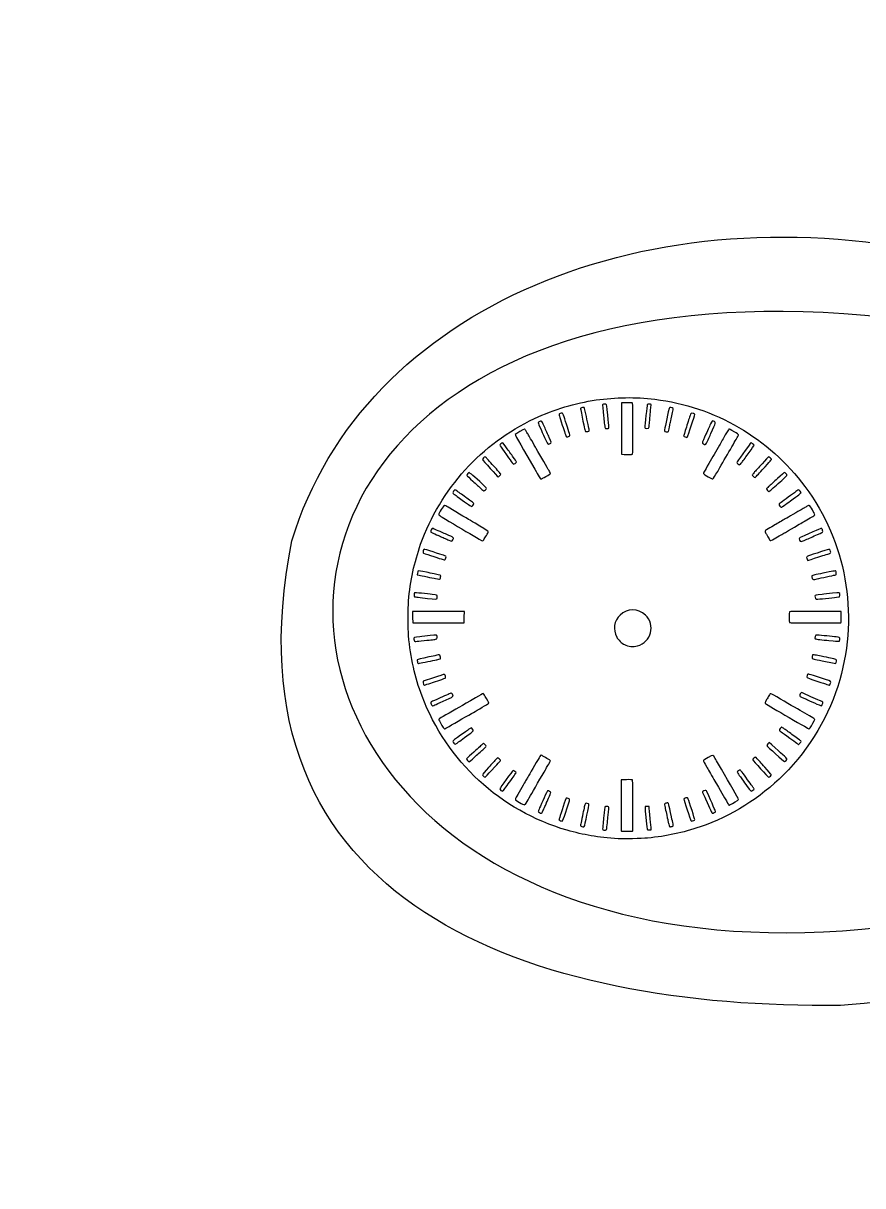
# Model space of a CAD drawing. Extents: x -175 to 2226, y -55 to 1619.
# Drawn here: x -175 to 795, y 275 to 1619 of the extents above; entities that cross this region are included whole.
import ezdxf

# ---------------------------------------------------------------- set-up
doc = ezdxf.new("R2010")
doc.units = 0
doc.layers.get('0').update_dxf_attribs({"linetype": 'CONTINUOUS'})

msp = doc.modelspace()

# ---------------------------------------------------------------- linework, layer by layer
at = {"color": 7}
for points in [[(522.796202, 1179.995611), (516.555445, 1179.879481), (516.555445, 1150.189088), (516.555445, 1120.49868), (519.691749, 1120.234437)], [(668.095371, 1132.659288), (666.374282, 1133.851965), (665.48177, 1132.776008)], [(280.61516, 983.060156), (280.410841, 981.246526), (282.64879, 980.749035)], [(764.951177, 955.241177), (768.714747, 955.737886), (768.823678, 957.619671)], [(334.764643, 932.215551), (334.879799, 938.801806), (304.9697, 938.801806), (275.059587, 938.801806), (275.059587, 932.389804)], [(305.136091, 925.521958), (334.649472, 925.62931), (334.764643, 932.215551)], [(770.507886, 932.947367), (770.387448, 938.592722), (740.723476, 938.700103)], [(740.77269, 925.420211), (770.162432, 925.420211), (770.395355, 926.361111)], [(743.628243, 911.310047), (741.12313, 911.411365), (740.54487, 909.596113)], [(767.041839, 904.258741), (768.71454, 904.302393), (768.840908, 906.262336), (768.840908, 906.262336)], [(739.238291, 888.395697), (737.361389, 888.4116), (736.979261, 886.61436)], [(305.532854, 883.607729), (307.361147, 884.080643), (307.138594, 885.739875)], [(764.467479, 878.898125), (764.467597, 878.898125)], [(299.104625, 862.119953), (287.395732, 858.23658), (287.426269, 856.569145)], [(358.483965, 784.91496), (357.018888, 786.334956), (355.452196, 784.878997)], [(690.335896, 784.477173), (687.282132, 787.177076), (685.840318, 785.603777)], [(522.353221, 744.257512), (516.137262, 744.141511), (516.02904, 714.869286)], [(548.627047, 710.269365), (548.336707, 713.196587), (546.036754, 713.196587), (543.736786, 713.196587), (543.852843, 709.851191)], [(548.687723, 686.308291), (550.845759, 686.433405), (550.731311, 688.733371)], [(512.584664, 676.01538), (512.582747, 676.01538)]]:
    msp.add_lwpolyline(points, dxfattribs=at)
for points in [[(303.241708, 953.681213)], [(293.648704, 855.149446)], [(326.415034, 786.530912)]]:
    msp.add_lwpolyline(points, close=True, dxfattribs=at)
for points in [[(1161.11289, 1205.869451), (-175.092474, 1618.709859), (-80.190666, 274.82375), (1066.470937, 626.735523)], [(135.548422, 1020.449438), (217.465974, 1290.953126), (549.634343, 1428.784194), (895.880154, 1349.154666)], [(1661.205337, 1205.917772), (1570.993192, 695.307359), (1055.184448, 502.080392), (769.812732, 483.370775)], [(415.978747, 1161.709417), (438.504065, 1172.258251), (463.1859, 1179.71104), (487.076009, 1183.177543)], [(487.076009, 1183.177543), (509.743923, 1186.466739), (532.628812, 1186.756326), (555.029385, 1184.037394)], [(555.029385, 1184.037394), (624.304579, 1175.628953), (687.007312, 1139.168595), (728.664659, 1083.072063)], [(472.6934, 1174.652309), (471.442628, 1174.652309), (469.092621, 1173.832554), (469.092621, 1173.396271)], [(469.092621, 1173.396271), (469.092621, 1172.96906), (470.885878, 1163.995252), (472.017082, 1158.761663)], [(475.970543, 1164.197934), (473.791942, 1174.77102), (473.829162, 1174.652309), (472.6934, 1174.652309)], [(494.805757, 1177.990217), (494.661067, 1177.756113), (494.75855, 1175.450938), (495.02238, 1172.867579)], [(497.127042, 1178.415879), (495.995012, 1178.415879), (494.950403, 1178.22435), (494.805757, 1177.990217)], [(495.02238, 1172.867579), (495.286239, 1170.284264), (495.666405, 1166.571073), (495.867213, 1164.616117)], [(500.047284, 1172.143257), (499.350475, 1178.788344), (499.523858, 1178.415879), (497.127042, 1178.415879)], [(501.789911, 1150.728741), (502.218066, 1151.156911), (502.114372, 1152.431345), (500.047284, 1172.143257)], [(529.368059, 1179.577443), (529.117904, 1179.981183), (527.511707, 1180.083387), (522.796202, 1179.995611)], [(529.301113, 1120.49334), (529.823697, 1120.816326), (529.88936, 1178.736106), (529.368059, 1179.577443)], [(546.299581, 1177.777872), (545.97683, 1176.936831), (543.561411, 1153.990719), (543.538501, 1151.548156)], [(550.71855, 1177.961199), (550.474297, 1178.693915), (546.589242, 1178.532717), (546.299581, 1177.777872)], [(549.650456, 1165.034284), (550.640481, 1174.551108), (550.881769, 1177.471512), (550.71855, 1177.961199)], [(571.510446, 1173.188691), (569.403394, 1164.181411), (566.109138, 1148.65376), (566.109138, 1147.729176)], [(575.008608, 1174.090144), (572.917356, 1174.963921), (571.862126, 1174.691992), (571.510446, 1173.188691)], [(573.428286, 1158.970747), (574.02711, 1161.655483), (575.347571, 1167.933283), (576.141775, 1171.871225)], [(576.141775, 1171.871225), (576.455408, 1173.426424), (576.416978, 1173.50169), (575.008608, 1174.090144)], [(284.357162, 1016.373205), (307.195508, 1080.542859), (354.723316, 1133.022887), (415.978747, 1161.709417)], [(423.816305, 1158.761663), (422.593651, 1158.761663), (420.166018, 1157.593239), (420.168112, 1157.005744)], [(420.168112, 1157.005744), (420.168112, 1156.706553), (421.691137, 1153.074485), (423.550307, 1148.934569)], [(427.484708, 1152.175422), (425.282843, 1157.144165), (424.381966, 1158.761663), (423.816305, 1158.761663)], [(444.698367, 1167.015308), (444.055168, 1166.542306), (444.349432, 1165.415911), (448.125128, 1153.897293)], [(448.595416, 1167.700271), (448.162097, 1168.1547), (445.646525, 1167.712368), (444.698367, 1167.015308)], [(450.907584, 1161.270714), (449.82785, 1164.605657), (448.787358, 1167.498961), (448.595416, 1167.700271)], [(454.918136, 1148.986704), (453.792066, 1152.407962), (451.987317, 1157.935772), (450.907584, 1161.270714)], [(472.017082, 1158.761663), (473.520383, 1151.806542), (473.770198, 1150.640006), (474.083536, 1149.111405)], [(478.46918, 1152.514341), (477.924305, 1154.915377), (476.799916, 1160.173013), (475.970543, 1164.197934)], [(495.867213, 1164.616117), (496.068021, 1162.661146), (496.433375, 1159.041676), (496.679134, 1156.572853)], [(496.679134, 1156.572853), (496.924906, 1154.104031), (497.315178, 1151.586497), (497.54639, 1150.978305)], [(548.281563, 1151.548156), (548.402783, 1152.180645), (548.618431, 1154.109475), (548.76082, 1155.834443)], [(548.76082, 1155.834443), (548.90318, 1157.559412), (549.303527, 1161.699342), (549.650456, 1165.034284)], [(572.401616, 1153.952658), (572.607189, 1155.102642), (573.069186, 1157.360787), (573.428286, 1158.970747)], [(595.811864, 1165.138834), (595.318755, 1163.586349), (593.398628, 1157.649356), (591.544946, 1151.945538)], [(592.767733, 1140.466529), (593.281082, 1141.111646), (601.235979, 1165.404832), (601.235891, 1166.327159)], [(599.619145, 1167.477143), (596.928065, 1168.283413), (596.782209, 1168.193808), (595.811864, 1165.138834)], [(601.235891, 1166.327159), (601.235847, 1166.737508), (600.615868, 1167.178512), (599.619145, 1167.477143)], [(623.040472, 1158.588087), (621.269211, 1159.328165), (621.113441, 1159.196943), (619.523338, 1155.625359)], [(619.857123, 1144.334634), (626.065263, 1158.068247), (625.9133, 1157.387754), (623.040472, 1158.588087)], [(393.618876, 1143.30016), (393.404718, 1142.953659), (403.901947, 1124.364498), (415.113881, 1105.235316)], [(404.3946, 1149.561821), (403.681121, 1149.561821), (394.018692, 1143.947121), (393.618876, 1143.30016)], [(406.390715, 1147.157319), (405.643438, 1148.479801), (404.745202, 1149.561821), (404.3946, 1149.561821)], [(412.731123, 1136.180242), (409.096355, 1142.382554), (408.743289, 1142.993889), (406.390715, 1147.157319)], [(423.550307, 1148.934569), (425.409477, 1144.794639), (427.667533, 1139.726688), (428.568145, 1137.672449)], [(432.989799, 1139.949123), (431.567252, 1143.051142), (429.089947, 1148.552972), (427.484708, 1152.175422)], [(448.125128, 1153.897293), (450.396831, 1146.96697), (452.394864, 1141.071122), (452.565267, 1140.795461)], [(456.96556, 1142.181038), (456.96556, 1142.502903), (456.044236, 1145.56546), (454.918136, 1148.986704)], [(474.083536, 1149.111405), (474.611269, 1146.53675), (474.965722, 1146.324686), (477.795296, 1146.890613)], [(477.795296, 1146.890613), (478.499333, 1147.031408), (479.161888, 1147.372142), (479.267647, 1147.647758)], [(479.267647, 1147.647758), (479.373406, 1147.923331), (479.014099, 1150.113306), (478.46918, 1152.514341)], [(497.54639, 1150.978305), (497.929772, 1149.969958), (498.117701, 1149.892803), (499.680085, 1150.102359)], [(499.680085, 1150.102359), (500.622357, 1150.228772), (501.571784, 1150.510614), (501.789911, 1150.728741)], [(543.538501, 1151.548156), (543.528027, 1150.433725), (543.597791, 1150.398172), (545.794419, 1150.398172)], [(545.794419, 1150.398172), (547.935018, 1150.398172), (548.073438, 1150.462152), (548.281563, 1151.548156)], [(566.109138, 1147.729176), (566.109138, 1146.413642), (570.494575, 1145.694971), (570.874609, 1146.948235)], [(570.874609, 1146.948235), (571.205591, 1148.039667), (571.977843, 1151.581938), (572.401616, 1153.952658)], [(591.544946, 1151.945538), (589.69122, 1146.241719), (588.276654, 1141.472856), (588.401444, 1141.348081)], [(614.211886, 1143.800218), (611.904941, 1138.676326), (610.017476, 1134.147158), (610.017476, 1133.735333)], [(619.523338, 1155.625359), (618.90895, 1154.245387), (616.518787, 1148.924066), (614.211886, 1143.800218)], [(617.428737, 1138.898378), (618.452427, 1141.198331), (619.545201, 1143.644656), (619.857123, 1144.334634)], [(636.572613, 1142.803953), (634.548468, 1139.275903), (631.479288, 1133.943001), (629.752224, 1130.953055)], [(640.784091, 1149.422398), (640.491952, 1149.310295), (638.596787, 1146.332003), (636.572613, 1142.803953)], [(647.548643, 1146.113979), (641.902033, 1149.421276), (641.409219, 1149.662314), (640.784091, 1149.422398)], [(651.83493, 1142.993933), (651.83493, 1143.329134), (649.9061, 1144.733167), (647.548643, 1146.113979)], [(650.314708, 1139.805096), (651.150852, 1141.223763), (651.83493, 1142.658761), (651.83493, 1142.993933)], [(379.090396, 1133.67119), (378.385975, 1133.67119), (375.839674, 1131.485848), (375.839674, 1130.881329)], [(375.839674, 1130.881329), (375.839674, 1130.551483), (378.039017, 1127.233638), (380.727131, 1123.50838)], [(383.596389, 1127.921286), (381.326708, 1131.08373), (379.298979, 1133.67119), (379.090396, 1133.67119)], [(417.952454, 1127.189485), (417.035099, 1128.799459), (414.685504, 1132.845299), (412.731123, 1136.180242)], [(428.568145, 1137.672449), (430.094783, 1134.190514), (431.275541, 1131.998489), (431.62455, 1131.998489)], [(431.62455, 1131.998489), (431.706174, 1131.998489), (432.422471, 1132.269887), (433.216379, 1132.601577)], [(433.216379, 1132.601577), (435.812779, 1133.686444), (435.809268, 1133.801202), (432.989799, 1139.949123)], [(452.565267, 1140.795461), (452.875507, 1140.293441), (453.841619, 1140.40811), (455.90167, 1141.191308)], [(455.90167, 1141.191308), (456.486834, 1141.413773), (456.96556, 1141.859173), (456.96556, 1142.181038)], [(588.401444, 1141.348081), (588.633571, 1141.115954), (591.615566, 1139.995283), (592.08932, 1139.962164)], [(592.08932, 1139.962164), (592.233641, 1139.952132), (592.538895, 1140.179037), (592.767733, 1140.466529)], [(610.017476, 1133.735333), (610.017476, 1132.987437), (612.122773, 1131.658848), (613.389963, 1131.607082)], [(613.389963, 1131.607082), (613.749845, 1131.592477), (614.387025, 1132.285981), (614.805872, 1133.148473)], [(614.805872, 1133.148473), (615.224748, 1134.01095), (616.405003, 1136.59841), (617.428737, 1138.898378)], [(629.752224, 1130.953055), (628.025161, 1127.963108), (625.259184, 1123.164548), (623.605646, 1120.289596)], [(640.753894, 1123.216816), (645.176212, 1130.921691), (649.478564, 1138.3864), (650.314708, 1139.805096)], [(665.48177, 1132.776008), (663.388231, 1130.252145), (649.744607, 1111.218719), (649.740299, 1110.815982)], [(664.06654, 1122.558023), (667.228985, 1126.916243), (669.816445, 1130.703564), (669.816445, 1130.974298)], [(669.816445, 1130.974298), (669.816445, 1131.245061), (669.04195, 1132.003298), (668.095371, 1132.659288)], [(358.749049, 1117.362377), (357.787083, 1117.362377), (355.649449, 1115.116653), (355.833203, 1114.299082)], [(360.029871, 1116.591762), (359.729323, 1117.015624), (359.152966, 1117.362377), (358.749049, 1117.362377)], [(368.730702, 1106.931089), (364.24579, 1111.820641), (360.330419, 1116.167944), (360.029871, 1116.591762)], [(380.727131, 1123.50838), (388.943099, 1112.122399), (391.33313, 1108.998886), (391.829544, 1108.998886)], [(391.399456, 1117.222628), (389.377495, 1119.944437), (385.86613, 1124.758841), (383.596389, 1127.921286)], [(395.07286, 1111.577258), (395.07286, 1111.96039), (393.421373, 1114.500805), (391.399456, 1117.222628)], [(432.766213, 1101.498123), (431.351146, 1103.852408), (422.775178, 1118.725664), (417.952454, 1127.189485)], [(519.691749, 1120.234437), (523.219813, 1119.937209), (528.637423, 1120.083153), (529.301113, 1120.49334)], [(623.605646, 1120.289596), (621.952093, 1117.414644), (619.226641, 1112.710189), (617.549086, 1109.835236)], [(627.721943, 1100.63715), (630.467223, 1105.351106), (636.331575, 1115.511955), (640.753894, 1123.216816)], [(656.016683, 1111.405099), (657.281661, 1113.181007), (660.904096, 1118.199819), (664.06654, 1122.558023)], [(686.600813, 1117.362377), (686.377788, 1117.362377), (683.013326, 1113.834031), (679.124214, 1109.521603)], [(689.888829, 1114.699444), (689.888784, 1115.14927), (687.156177, 1117.362377), (686.600813, 1117.362377)], [(355.833203, 1114.299082), (356.000465, 1113.554977), (373.374702, 1094.362773), (373.881074, 1094.362773)], [(377.010193, 1097.312623), (376.941403, 1097.713235), (373.215628, 1102.041552), (368.730702, 1106.931089)], [(391.829544, 1108.998886), (392.091485, 1108.998886), (392.927747, 1109.422291), (393.687917, 1109.939771)], [(393.687917, 1109.939771), (394.448072, 1110.457266), (395.071282, 1111.194127), (395.07286, 1111.577258)], [(415.113881, 1105.235316), (416.664138, 1102.590351), (419.035698, 1098.497466), (420.383968, 1096.140009)], [(617.549086, 1109.835236), (612.027812, 1100.372819), (611.271994, 1098.994721), (611.271994, 1098.389539)], [(649.740299, 1110.815982), (649.734398, 1110.270296), (652.383877, 1108.185578), (653.089463, 1108.180607)], [(653.089463, 1108.180607), (653.43446, 1108.176476), (654.751705, 1109.629206), (656.016683, 1111.405099)], [(679.124214, 1109.521603), (675.235072, 1105.209175), (671.079372, 1100.619462), (669.889336, 1099.322236)], [(670.878903, 1093.543402), (671.118229, 1093.534256), (674.902954, 1097.525218), (679.289351, 1102.412631)], [(679.289351, 1102.412631), (689.231792, 1113.490628), (689.888829, 1114.252288), (689.888829, 1114.699444)], [(340.513116, 1099.296567), (339.783941, 1099.468815), (337.714153, 1096.91915), (337.868786, 1096.039192)], [(337.868786, 1096.039192), (337.938122, 1095.644687), (340.911634, 1092.686767), (344.47658, 1089.466066)], [(356.05763, 1085.623173), (346.193228, 1094.620067), (341.010327, 1099.179051), (340.513116, 1099.296567)], [(344.47658, 1089.466066), (348.041511, 1086.245335), (352.275531, 1082.368188), (353.885505, 1080.850135)], [(373.881074, 1094.362773), (374.069003, 1094.362773), (374.878077, 1094.86261), (375.679007, 1095.473486)], [(375.679007, 1095.473486), (376.547768, 1096.136129), (377.084795, 1096.87805), (377.010193, 1097.312623)], [(420.383968, 1096.140009), (421.732296, 1093.782552), (423.082291, 1091.853721), (423.384004, 1091.853721)], [(423.384004, 1091.853721), (423.685718, 1091.853721), (426.284168, 1093.200914), (429.158324, 1094.847518)], [(429.158324, 1094.847518), (432.032524, 1096.494122), (434.384125, 1098.058468), (434.384125, 1098.323847)], [(434.384125, 1098.323847), (434.384125, 1098.58927), (433.656085, 1100.017703), (432.766213, 1101.498123)], [(611.271994, 1098.389539), (611.271994, 1098.060224), (611.977669, 1097.370245), (612.840146, 1096.856305)], [(612.840146, 1096.856305), (619.276577, 1093.020729), (621.491468, 1091.853058), (622.123928, 1091.9619)], [(622.123928, 1091.9619), (622.45758, 1092.019316), (624.976663, 1095.923195), (627.721943, 1100.63715)], [(669.889336, 1099.322236), (668.699255, 1098.025025), (667.725576, 1096.72144), (667.725576, 1096.425465)], [(667.725576, 1096.425465), (667.725576, 1095.827467), (670.195401, 1093.570119), (670.878903, 1093.543402)], [(696.981942, 1092.42875), (692.735722, 1088.60505), (688.08557, 1084.418075), (686.648227, 1083.124374)], [(705.191257, 1099.380862), (704.922338, 1099.380862), (701.228177, 1096.252421), (696.981942, 1092.42875)], [(697.800192, 1086.571007), (703.338785, 1091.600395), (707.870343, 1095.894), (707.870343, 1096.112378)], [(707.870343, 1096.112378), (707.870343, 1096.759708), (705.721837, 1099.380862), (705.191257, 1099.380862)], [(324.021935, 1079.3033), (323.311584, 1079.297841), (321.476976, 1076.778021), (321.476976, 1075.807941)], [(321.476976, 1075.807941), (321.476976, 1075.486194), (321.994457, 1074.894819), (322.626946, 1074.493749)], [(326.530987, 1077.909195), (325.51575, 1078.678792), (324.38667, 1079.306147), (324.021935, 1079.3033)], [(331.617703, 1074.14561), (329.83523, 1075.445979), (327.546238, 1077.139584), (326.530987, 1077.909195)], [(353.885505, 1080.850135), (355.49548, 1079.332111), (357.106826, 1078.081974), (357.466295, 1078.072031)], [(360.367211, 1081.046118), (360.367211, 1081.401692), (358.427892, 1083.461375), (356.05763, 1085.623173)], [(357.466295, 1078.072031), (357.825763, 1078.061999), (358.625513, 1078.581737), (359.24353, 1079.226809)], [(359.24353, 1079.226809), (359.861562, 1079.871897), (360.367211, 1080.690589), (360.367211, 1081.046118)], [(686.648227, 1083.124374), (685.210883, 1081.830615), (684.034758, 1080.620928), (684.03464, 1080.436142)], [(684.03464, 1080.436142), (684.03464, 1079.65849), (686.388041, 1077.204479), (687.032199, 1077.311153)], [(687.032199, 1077.311153), (687.415994, 1077.374721), (692.261599, 1081.541618), (697.800192, 1086.571007)], [(719.2411, 1078.098541), (717.208428, 1076.50534), (707.380243, 1069.355503), (702.520712, 1065.934806)], [(711.868386, 1066.554165), (721.142446, 1073.259294), (724.179142, 1075.588191), (724.179142, 1075.995457)], [(721.331969, 1079.308478), (721.030963, 1079.308478), (720.090063, 1078.764016), (719.2411, 1078.098541)], [(724.179142, 1075.995457), (724.179142, 1076.690495), (721.929244, 1079.308448), (721.331969, 1079.308478)], [(728.664659, 1083.072063), (776.128309, 1019.156576), (790.962766, 936.81196), (768.890461, 859.782854)], [(322.626946, 1074.493749), (323.259434, 1074.092724), (325.000099, 1072.854669), (326.495065, 1071.742495)], [(326.495065, 1071.742495), (334.010964, 1066.151162), (342.649157, 1060.073167), (343.080336, 1060.072828)], [(337.890325, 1069.555308), (336.222861, 1070.779644), (333.400176, 1072.845257), (331.617703, 1074.14561)], [(343.310752, 1065.687204), (341.996974, 1066.590367), (339.557804, 1068.331017), (337.890325, 1069.555308)], [(345.715254, 1063.345384), (345.706403, 1063.730226), (344.624486, 1064.784069), (343.310752, 1065.687204)], [(344.648488, 1061.359049), (345.243934, 1062.066686), (345.723943, 1062.960526), (345.715254, 1063.345384)], [(702.520712, 1065.934806), (700.403083, 1064.444177), (698.670502, 1062.996537), (698.670502, 1062.717822)], [(698.670502, 1062.717822), (698.670502, 1061.722147), (700.439034, 1059.236109), (701.14735, 1059.236109)], [(704.844254, 1061.431512), (706.480738, 1062.639001), (709.64156, 1064.944191), (711.868386, 1066.554165)], [(311.785648, 1061.247109), (310.690204, 1061.079036), (305.168163, 1052.218748), (305.168163, 1050.629191)], [(305.168163, 1050.629191), (305.168163, 1050.336004), (307.002903, 1049.013655), (309.245366, 1047.690641)], [(316.111457, 1059.220176), (314.189531, 1060.409667), (312.250197, 1061.318362), (311.785648, 1061.247109)], [(341.54936, 1044.09597), (338.617612, 1045.744448), (319.995214, 1056.8165), (316.111457, 1059.220176)], [(343.080336, 1060.072828), (343.347382, 1060.072828), (344.053057, 1060.651412), (344.648488, 1061.359049)], [(701.14735, 1059.236109), (701.54423, 1059.236109), (703.207814, 1060.224039), (704.844254, 1061.431512)], [(714.770217, 1050.875288), (711.090278, 1048.739041), (707.326707, 1046.574145), (706.406726, 1046.064439)], [(727.942727, 1058.498569), (726.247573, 1057.533918), (723.98667, 1056.225495), (714.770217, 1050.875288)], [(731.171911, 1060.362076), (730.200858, 1059.795205), (728.747715, 1058.956642), (727.942727, 1058.498569)], [(733.618236, 1061.255341), (733.243838, 1061.330946), (732.142994, 1060.928961), (731.171911, 1060.362076)], [(739.979372, 1050.502941), (740.159821, 1051.439784), (734.452536, 1061.086855), (733.618236, 1061.255341)], [(736.300819, 1047.774434), (738.25278, 1048.905225), (739.908162, 1050.133072), (739.979372, 1050.502941)], [(301.267219, 1033.478671), (299.466719, 1034.310345), (297.817283, 1034.881819), (297.60187, 1034.74868)], [(309.245366, 1047.690641), (318.430116, 1042.271807), (335.66906, 1031.96739), (344.894748, 1026.381545)], [(352.94462, 1037.306148), (347.71221, 1040.458591), (342.584335, 1043.513993), (341.54936, 1044.09597)], [(362.45808, 1030.838192), (362.45808, 1031.351541), (359.577861, 1033.309728), (352.94462, 1037.306148)], [(688.044013, 1035.45493), (685.113267, 1033.760071), (682.603522, 1032.081808), (682.466769, 1031.725438)], [(694.871585, 1039.413614), (694.047155, 1038.93117), (690.974743, 1037.149745), (688.044013, 1035.45493)], [(706.406726, 1046.064439), (704.903809, 1045.231688), (698.80193, 1041.713537), (694.871585, 1039.413614)], [(705.988558, 1030.15528), (706.90854, 1030.66323), (711.612995, 1033.395203), (716.442918, 1036.226341)], [(716.442918, 1036.226341), (721.272842, 1039.057464), (726.918197, 1042.351381), (728.988162, 1043.546153)], [(728.988162, 1043.546153), (731.058127, 1044.74091), (734.348828, 1046.643658), (736.300819, 1047.774434)], [(748.282319, 1034.345928), (747.694028, 1035.150458), (748.080847, 1035.295723), (732.751732, 1028.513484)], [(297.60187, 1034.74868), (297.125652, 1034.454357), (295.968321, 1031.76161), (295.968321, 1030.94789)], [(295.968321, 1030.94789), (295.968321, 1030.625302), (296.475401, 1030.168571), (297.095218, 1029.932889)], [(297.095218, 1029.932889), (297.71499, 1029.697251), (299.421725, 1028.949222), (300.887939, 1028.270559)], [(300.887939, 1028.270559), (302.354182, 1027.59191), (303.616106, 1027.036649), (303.692213, 1027.036649)], [(308.513565, 1030.300589), (306.328591, 1031.216897), (303.067749, 1032.647012), (301.267219, 1033.478671)], [(303.692213, 1027.036649), (303.76832, 1027.036649), (305.40175, 1026.318936), (307.322053, 1025.441737)], [(307.322053, 1025.441737), (309.242357, 1024.564537), (311.660328, 1023.485054), (312.695303, 1023.042885)], [(313.740737, 1028.068202), (313.050759, 1028.379755), (310.698524, 1029.384326), (308.513565, 1030.300589)], [(312.695303, 1023.042885), (313.730293, 1022.6007), (315.612078, 1021.726215), (316.877056, 1021.099538)], [(321.559191, 1021.600378), (322.799326, 1024.142637), (323.236819, 1023.780749), (313.740737, 1028.068202)], [(316.877056, 1021.099538), (319.786705, 1019.658123), (320.657134, 1019.75121), (321.559191, 1021.600378)], [(344.894748, 1026.381545), (350.299656, 1023.109078), (355.126688, 1020.412304), (355.621435, 1020.38873)], [(355.621435, 1020.38873), (356.216202, 1020.360287), (356.797677, 1020.806352), (357.337448, 1021.704927)], [(357.337448, 1021.704927), (357.786493, 1022.45241), (359.122311, 1024.647534), (360.305989, 1026.582973)], [(360.305989, 1026.582973), (361.489638, 1028.518412), (362.45808, 1030.433271), (362.45808, 1030.838192)], [(682.466769, 1031.725438), (682.33003, 1031.369111), (682.560815, 1030.49768), (682.979617, 1029.788907)], [(682.979617, 1029.788907), (683.398463, 1029.080149), (684.58729, 1026.994841), (685.621527, 1025.154864)], [(685.621527, 1025.154864), (686.655706, 1023.314902), (687.78039, 1021.486225), (688.120739, 1021.09113)], [(688.120739, 1021.09113), (688.830338, 1020.267407), (688.350078, 1020.074462), (694.906932, 1023.81729)], [(694.906932, 1023.81729), (697.321879, 1025.195846), (700.426834, 1026.978024), (701.806806, 1027.7777)], [(701.806806, 1027.7777), (703.186777, 1028.577421), (705.068562, 1029.647315), (705.988558, 1030.15528)], [(722.156945, 1023.483137), (721.693267, 1023.050866), (721.748012, 1022.668856), (722.479061, 1021.235908)], [(732.751732, 1028.513484), (726.135161, 1025.586044), (722.624799, 1023.919376), (722.156945, 1023.483137)], [(727.582123, 1020.72728), (729.045445, 1021.397062), (734.38261, 1023.769331), (739.442522, 1025.999033)], [(739.442522, 1025.999033), (744.502433, 1028.228751), (748.807087, 1030.207089), (749.008396, 1030.395387)], [(749.008396, 1030.395387), (749.475203, 1030.83201), (749.01297, 1033.346653), (748.282319, 1034.345928)], [(769.812732, 483.370775), (418.491944, 478.850933), (50.771001, 595.07356), (135.548422, 1020.449438)], [(270.385772, 950.928867), (272.330535, 973.785757), (277.023041, 995.766391), (284.357162, 1016.373205)], [(288.297907, 1010.601895), (287.688874, 1010.368175), (286.797129, 1007.505644), (287.074295, 1006.674147)], [(298.796774, 1007.595132), (293.337534, 1009.369786), (288.613045, 1010.72282), (288.297907, 1010.601895)], [(722.479061, 1021.235908), (723.540885, 1019.154525), (724.037801, 1019.104972), (727.582123, 1020.72728)], [(757.811977, 1009.531825), (757.008996, 1011.08459), (758.343472, 1011.370489), (742.683374, 1006.290632)], [(757.528571, 1005.907663), (758.664511, 1006.241625), (758.776038, 1007.667565), (757.811977, 1009.531825)], [(287.074295, 1006.674147), (287.164992, 1006.401997), (291.132084, 1004.921371), (295.890031, 1003.383815)], [(295.890031, 1003.383815), (300.648022, 1001.846274), (306.046321, 1000.067106), (307.886298, 999.430103)], [(310.683462, 1003.744833), (309.604997, 1004.087853), (304.256, 1005.820522), (298.796774, 1007.595132)], [(307.886298, 999.430103), (311.828592, 998.065267), (312.123328, 998.019594), (312.562695, 998.705324)], [(313.416276, 1000.691658), (314.033216, 1002.432633), (313.72451, 1002.777512), (310.683462, 1003.744833)], [(312.562695, 998.705324), (312.746906, 998.992816), (313.130997, 999.886671), (313.416276, 1000.691658)], [(742.683374, 1006.290632), (729.26043, 1001.93644), (729.786614, 1002.256712), (731.057699, 999.214617)], [(731.057699, 999.214617), (731.390953, 998.416991), (731.835926, 997.764424), (732.046514, 997.764424)], [(732.046514, 997.764424), (732.257147, 997.764424), (737.865046, 999.534431), (744.508585, 1001.697734)], [(744.508585, 1001.697734), (751.152079, 1003.861081), (757.011091, 1005.755538), (757.528571, 1005.907663)], [(281.270825, 985.325072), (281.022588, 985.07685), (280.727572, 984.057631), (280.61516, 983.060156)], [(291.159317, 983.976833), (284.701392, 985.403525), (281.751468, 985.805716), (281.270825, 985.325072)], [(300.150059, 982.103206), (297.045119, 982.727197), (292.999279, 983.570363), (291.159317, 983.976833)], [(307.432622, 978.633235), (307.782457, 980.574811), (307.802697, 980.565193), (300.150059, 982.103206)], [(749.478714, 982.926751), (745.568786, 982.091079), (741.335681, 981.211947), (740.071839, 980.973122)], [(764.349461, 985.360905), (763.863462, 985.846919), (760.778762, 985.342096), (749.478714, 982.926751)], [(763.069392, 980.823254), (764.945482, 981.352167), (764.950926, 981.359189), (764.865569, 983.142075)], [(764.865569, 983.142075), (764.818495, 984.125668), (764.586279, 985.124102), (764.349461, 985.360905)], [(282.64879, 980.749035), (283.879646, 980.475381), (287.991635, 979.586084), (291.786569, 978.772821)], [(291.786569, 978.772821), (295.581502, 977.959514), (299.909612, 977.023895), (301.404593, 976.693651)], [(301.404593, 976.693651), (304.874607, 975.927064), (306.216739, 975.888914), (306.735149, 976.542071)], [(306.735149, 976.542071), (306.963308, 976.829563), (307.277148, 977.770581), (307.432622, 978.633235)], [(740.071839, 980.973122), (736.085421, 980.21996), (735.89193, 979.936052), (737.135532, 976.665046)], [(737.135532, 976.665046), (737.624171, 975.379917), (738.120216, 975.355251), (742.667191, 976.389887)], [(742.667191, 976.389887), (744.573568, 976.823707), (749.520536, 977.879305), (753.660466, 978.73569)], [(753.660466, 978.73569), (757.800396, 979.592103), (762.034402, 980.531498), (763.069392, 980.823254)], [(277.072844, 960.289832), (276.607425, 960.002178), (276.639821, 956.053481), (277.110064, 955.762921)], [(285.3318, 959.676241), (280.976679, 960.12946), (277.260154, 960.405579), (277.072844, 960.289832)], [(277.110064, 955.762921), (277.317776, 955.634546), (279.340696, 955.327434), (281.605436, 955.080466)], [(281.605436, 955.080466), (283.870145, 954.833498), (288.733984, 954.291116), (292.413924, 953.875117)], [(297.641022, 958.433052), (295.226061, 958.663601), (289.686922, 959.223036), (285.3318, 959.676241)], [(303.495462, 955.952989), (303.495462, 957.884917), (303.528079, 957.871035), (297.641022, 958.433052)], [(303.241634, 953.681213), (303.381264, 954.045019), (303.495462, 955.067292), (303.495462, 955.952989)], [(740.149244, 956.285313), (740.077946, 955.66976), (740.324457, 954.576646), (740.697011, 953.85613)], [(748.433279, 958.422386), (740.677936, 957.637934), (740.294465, 957.539006), (740.149244, 956.285313)], [(760.323566, 959.690418), (755.968872, 959.213993), (750.618238, 958.643405), (748.433279, 958.422386)], [(752.405933, 953.864746), (757.235856, 954.348576), (762.881212, 954.96798), (764.951177, 955.241177)], [(768.823678, 957.619671), (769.002991, 960.716955), (769.221074, 960.663802), (760.323566, 959.690418)], [(270.381597, 910.784099), (269.689966, 918.419595), (269.691353, 942.789478), (270.385728, 950.928867)], [(292.413924, 953.875117), (301.270435, 952.873968), (302.920639, 952.844449), (303.241708, 953.681213)], [(544.124196, 934.555792), (535.520199, 942.43976), (523.330293, 942.460074), (514.932592, 934.604415)], [(740.697011, 953.85613), (741.263513, 952.76073), (741.558691, 952.58208), (742.499384, 952.765583)], [(742.499384, 952.765583), (743.118065, 952.886257), (747.576025, 953.380886), (752.405933, 953.864746)], [(275.059587, 932.389804), (275.059587, 928.86317), (275.186294, 925.851066), (275.341149, 925.696212)], [(514.932592, 934.604415), (507.974535, 928.095536), (506.369296, 917.694107), (510.98602, 909.032252)], [(534.937735, 898.879178), (550.864494, 903.027546), (556.146206, 923.539769), (544.124196, 934.555792)], [(710.725837, 938.281936), (710.169456, 937.405518), (710.306534, 926.496685), (710.881194, 925.922025)], [(740.723476, 938.700103), (717.269016, 938.784988), (710.989667, 938.695973), (710.725837, 938.281936)], [(770.395355, 926.361111), (770.523479, 926.878606), (770.574123, 929.842412), (770.507886, 932.947367)], [(275.341149, 925.696212), (275.496033, 925.541357), (288.903753, 925.462949), (305.136091, 925.521958)], [(710.881194, 925.922025), (711.261979, 925.541239), (718.471606, 925.420211), (740.77269, 925.420211)], [(285.928869, 840.959265), (277.756981, 862.552682), (272.688499, 885.315806), (270.381597, 910.784099)], [(283.233024, 909.531218), (276.660784, 908.965262), (276.195512, 908.767331), (276.541054, 906.684324)], [(276.541054, 906.684324), (276.927992, 904.351695), (277.060556, 904.093191), (277.869128, 904.094563)], [(277.869128, 904.094563), (278.278857, 904.094563), (281.436743, 904.371021), (284.886695, 904.707446)], [(295.532952, 910.79953), (291.728577, 910.356947), (286.193613, 909.786167), (283.233024, 909.531218)], [(284.886695, 904.707446), (295.085427, 905.701897), (299.432642, 906.176817), (301.416542, 906.513287)], [(302.991317, 910.880579), (302.478676, 911.566043), (302.084082, 911.56178), (295.532952, 910.79953)], [(301.416542, 906.513287), (303.235232, 906.821698), (303.289756, 906.875883), (303.409485, 908.493602)], [(303.409485, 908.493602), (303.477184, 909.408391), (303.289004, 910.482518), (302.991317, 910.880579)], [(510.98602, 909.032252), (512.552298, 906.093644), (517.04671, 901.715228), (519.8492, 900.397939)], [(740.54487, 909.596113), (740.054608, 908.057068), (740.054018, 907.700446), (740.54074, 907.252449)], [(740.540695, 907.252449), (740.856586, 906.961815), (743.279071, 906.498697), (745.924021, 906.223286)], [(753.86955, 910.394742), (749.614626, 910.8424), (745.006046, 911.254298), (743.628243, 911.310047)], [(745.924021, 906.223286), (748.56897, 905.947832), (753.27344, 905.453129), (756.378381, 905.123903)], [(764.533009, 909.303059), (762.923034, 909.455819), (758.124474, 909.947084), (753.86955, 910.394742)], [(756.378381, 905.123903), (764.417292, 904.271531), (765.175072, 904.210059), (767.041839, 904.258741)], [(768.841115, 906.262336), (768.995424, 908.655258), (768.628181, 908.914484), (764.533009, 909.303059)], [(301.82276, 887.789142), (301.017773, 887.608988), (297.442383, 886.864603), (293.877452, 886.134926)], [(304.564323, 888.404858), (303.861451, 888.246374), (302.627748, 887.969327), (301.82276, 887.789142)], [(307.138594, 885.739875), (306.827808, 888.056822), (306.146976, 888.761642), (304.564323, 888.404858)], [(519.8492, 900.397939), (524.445889, 898.237233), (530.235684, 897.654429), (534.937735, 898.879178)], [(745.296976, 887.470493), (742.997008, 887.970507), (740.270596, 888.386875), (739.238291, 888.395697)], [(756.378602, 885.094006), (752.583668, 885.901043), (747.596928, 886.970436), (745.296976, 887.470493)], [(280.459892, 882.708194), (280.204811, 882.2955), (280.701387, 879.713306), (281.192578, 878.898287)], [(293.877452, 886.134926), (284.870556, 884.291452), (280.795108, 883.250606), (280.459892, 882.708194)], [(281.192578, 878.898287), (281.440343, 878.487142), (281.476515, 878.489767), (284.886695, 879.166793)], [(284.886695, 879.166793), (289.781469, 880.138555), (302.409296, 882.770759), (303.077294, 882.958511)], [(303.077294, 882.958511), (303.422276, 883.055448), (304.527265, 883.347632), (305.532854, 883.607729)], [(736.979261, 886.61436), (736.75215, 885.546177), (736.750143, 884.667975), (736.974245, 884.449479)], [(736.974245, 884.449479), (737.342875, 884.090305), (741.423796, 883.135317), (752.405815, 880.838329)], [(752.405815, 880.838329), (762.776913, 878.669126), (764.186921, 878.442309), (764.467479, 878.898125)], [(764.949126, 881.139364), (765.290066, 883.417587), (766.169021, 883.012003), (756.378602, 885.094006)], [(764.467597, 878.898287), (764.573769, 879.070786), (764.790465, 880.079251), (764.949126, 881.139364)], [(293.648615, 855.149446), (314.315486, 861.939754), (313.331686, 861.560429), (313.214258, 862.694023)], [(311.494601, 866.021398), (311.119996, 866.011366), (305.544523, 864.255817), (299.104625, 862.119953)], [(313.214258, 862.694023), (313.031979, 864.453822), (312.211974, 866.040384), (311.494601, 866.021398)], [(731.941803, 866.316502), (731.196916, 866.030677), (730.610469, 863.19889), (731.12671, 862.380478)], [(731.12671, 862.380478), (731.333153, 862.053125), (735.26459, 860.560992), (739.863168, 859.064551)], [(752.196849, 860.211953), (734.997751, 865.779195), (732.501828, 866.531399), (731.941803, 866.316502)], [(757.887037, 855.000566), (759.086145, 857.870502), (758.89798, 858.042838), (752.196849, 860.211953)], [(287.426269, 856.569145), (287.459299, 854.755766), (287.819388, 853.494182), (288.303852, 853.494182)], [(288.303852, 853.494182), (288.472662, 853.494182), (290.877873, 854.239039), (293.648704, 855.149446)], [(768.890461, 859.782854), (757.133697, 818.753407), (734.52764, 780.602869), (703.79435, 749.925076)], [(739.863168, 859.064551), (744.461702, 857.568169), (750.10598, 855.709294), (752.405933, 854.933753)], [(752.405933, 854.933753), (754.705901, 854.158196), (756.738439, 853.517048), (756.922636, 853.508934)], [(756.922636, 853.508934), (757.106892, 853.500968), (757.540874, 854.172034), (757.887037, 855.000566)], [(453.681217, 685.78851), (376.465642, 708.098328), (314.526945, 765.391557), (285.928869, 840.959265)], [(307.049948, 838.855635), (294.929614, 833.447968), (295.846335, 833.967647), (296.162063, 832.683299)], [(302.169306, 831.312857), (304.163666, 832.222925), (309.370819, 834.562989), (313.740737, 836.513063)], [(315.97342, 842.881028), (314.28545, 842.103731), (310.269897, 840.292285), (307.049948, 838.855635)], [(347.596995, 838.810611), (331.550211, 829.498313), (324.504054, 825.430935), (313.32257, 819.025764)], [(313.740737, 836.513063), (319.473367, 839.071166), (321.717217, 840.269906), (321.797838, 840.817377)], [(319.638593, 844.29434), (319.310738, 844.29434), (317.661419, 843.65834), (315.97342, 842.881028)], [(321.797838, 840.817377), (321.944328, 841.811592), (320.402509, 844.29434), (319.638593, 844.29434)], [(356.796837, 843.728591), (356.558145, 843.821545), (352.418215, 841.608438), (347.596995, 838.810611)], [(360.30444, 838.233768), (358.614021, 841.162964), (357.035573, 843.635622), (356.796837, 843.728591)], [(362.813492, 832.361891), (363.284605, 832.817663), (362.869654, 833.788834), (360.30444, 838.233768)], [(683.937821, 836.139933), (682.197555, 833.20966), (682.154065, 833.023073), (683.018297, 832.194114)], [(686.254134, 840.17732), (685.389946, 838.646757), (684.347595, 836.829927), (683.937821, 836.139933)], [(688.408822, 843.444359), (688.087915, 843.178065), (687.118337, 841.707883), (686.254134, 840.17732)], [(696.026747, 839.87248), (690.449061, 843.088534), (688.871364, 843.828287), (688.408822, 843.444359)], [(725.64276, 822.755256), (719.080846, 826.564234), (707.942054, 833.002155), (696.026747, 839.87248)], [(722.662476, 842.16662), (722.404002, 840.573758), (722.042689, 840.812819), (730.24268, 837.150449)], [(723.68056, 844.399804), (723.250089, 843.969289), (722.791942, 842.964379), (722.662476, 842.16662)], [(727.352976, 843.847804), (724.529288, 845.152008), (724.445406, 845.164606), (723.68056, 844.399804)], [(746.656043, 835.238511), (744.123904, 836.274459), (733.24133, 841.128163), (727.352976, 843.847804)], [(730.24268, 837.150449), (731.392664, 836.636849), (735.626684, 834.741846), (739.651606, 832.93931)], [(748.663695, 831.108406), (749.72636, 833.651668), (749.52567, 834.064451), (746.656043, 835.238511)], [(296.162063, 832.683299), (296.518935, 831.231779), (297.527858, 829.658228), (298.101721, 829.658228)], [(298.101721, 829.658228), (298.344514, 829.658228), (300.174902, 830.402834), (302.169306, 831.312857)], [(317.115615, 805.760255), (323.929483, 809.673782), (340.966955, 819.502646), (345.31293, 822.027172)], [(345.31293, 822.027172), (347.267887, 823.162802), (351.878267, 825.829792), (355.558206, 827.953868)], [(355.558206, 827.953868), (359.238146, 830.077945), (362.503045, 832.061565), (362.813492, 832.361891)], [(683.018297, 832.194114), (683.462149, 831.768378), (687.682951, 829.204625), (692.39788, 826.496949)], [(692.39788, 826.496949), (701.634145, 821.19274), (719.485928, 810.894474), (727.942727, 805.992013)], [(735.992585, 816.76992), (733.750121, 818.059224), (729.092696, 820.75265), (725.64276, 822.755256)], [(739.651606, 832.93931), (743.676542, 831.136804), (747.214505, 829.661193), (747.513711, 829.660145)], [(747.513711, 829.660145), (747.812961, 829.660145), (748.330456, 830.31078), (748.663695, 831.108406)], [(305.646181, 814.40547), (305.170833, 813.946365), (305.366581, 813.358324), (306.852784, 810.780734)], [(313.32257, 819.025764), (309.412627, 816.786015), (305.958265, 814.706889), (305.646181, 814.40547)], [(306.852784, 810.780734), (310.258936, 804.873349), (311.503585, 802.895054), (311.814165, 802.895054)], [(734.591119, 804.090018), (735.945127, 805.991541), (740.069788, 813.408039), (740.069788, 813.941172)], [(740.069788, 813.941172), (740.069788, 814.207672), (738.235048, 815.480601), (735.992585, 816.76992)], [(311.814165, 802.895054), (311.986205, 802.895054), (314.371854, 804.184403), (317.115615, 805.760255)], [(327.122332, 793.07752), (325.512357, 791.894755), (323.583527, 790.502066), (322.836044, 789.982693)], [(326.415034, 786.530996), (328.011156, 787.771009), (332.595188, 791.127614), (340.431905, 796.794717)], [(342.73475, 804.149573), (342.394562, 804.149573), (336.595075, 800.036657), (327.122332, 793.07752)], [(340.431905, 796.794717), (342.922266, 798.595627), (345.055872, 800.319343), (345.173256, 800.625239)], [(345.173256, 800.625239), (345.402713, 801.223144), (343.37786, 804.149573), (342.73475, 804.149573)], [(701.61687, 804.985923), (701.070239, 804.985923), (698.958289, 801.810969), (699.151441, 801.279598)], [(699.151441, 801.279598), (699.285465, 800.910809), (702.729132, 798.369228), (715.703549, 789.063336)], [(705.060876, 802.753993), (703.400685, 803.981544), (701.850885, 804.985923), (701.61687, 804.985923)], [(715.109106, 795.436443), (711.242787, 798.233572), (706.721068, 801.526446), (705.060876, 802.753993)], [(723.145805, 789.618505), (722.591931, 790.021249), (718.975426, 792.639314), (715.109106, 795.436443)], [(727.942727, 805.992013), (730.817665, 804.325375), (733.298245, 802.946776), (733.455061, 802.928424)], [(733.455061, 802.928424), (733.611922, 802.910013), (734.123133, 803.432774), (734.591119, 804.090018)], [(322.836044, 789.982693), (321.183037, 788.834093), (321.129295, 788.040314), (322.600642, 786.504567)], [(322.600642, 786.504567), (324.008304, 785.035269), (324.494185, 785.038656), (326.415034, 786.530912)], [(355.452196, 784.878997), (353.482591, 783.048647), (350.385514, 780.238723), (343.106212, 773.677604)], [(356.117598, 778.850006), (358.19128, 780.689974), (359.901703, 782.487791), (359.918506, 782.845163)], [(359.918506, 782.845163), (359.935235, 783.202535), (359.289749, 784.133936), (358.483965, 784.91496)], [(685.840318, 785.603777), (685.04728, 784.738449), (684.465864, 783.828166), (684.548285, 783.580983)], [(684.548285, 783.580983), (684.834022, 782.723725), (704.319413, 765.292575), (705.010483, 765.275974)], [(707.785695, 768.42717), (707.6779, 768.901296), (700.854532, 775.177263), (690.335896, 784.477173)], [(715.703549, 789.063336), (718.286864, 787.210446), (720.509043, 785.518763), (720.641769, 785.30403)], [(720.641769, 785.30403), (721.068478, 784.613581), (721.581194, 784.879583), (722.894175, 786.47241)], [(722.894175, 786.47241), (724.430772, 788.336549), (724.457031, 788.665024), (723.145805, 789.618505)], [(343.106212, 773.677604), (339.949963, 770.832763), (337.367607, 768.345962), (337.367607, 768.151343)], [(337.367607, 768.151343), (337.367607, 767.695533), (339.867203, 764.841155), (340.266355, 764.841155)], [(340.266355, 764.841155), (340.433041, 764.841155), (343.219465, 767.240432), (346.458341, 770.172883)], [(346.458341, 770.172883), (349.697232, 773.105332), (354.043915, 777.010038), (356.117598, 778.850006)], [(371.343211, 767.685454), (370.48131, 766.719847), (366.624151, 762.453379), (362.771713, 758.20439)], [(366.512506, 755.118595), (376.460376, 766.116003), (376.676025, 766.363311), (376.676025, 766.773625)], [(373.351866, 769.441078), (373.108999, 769.441078), (372.205113, 768.651061), (371.343211, 767.685454)], [(376.676025, 766.773625), (376.67598, 767.243109), (373.936941, 769.441078), (373.351866, 769.441078)], [(420.076368, 767.685287), (414.511678, 758.11582), (408.569906, 747.853481), (407.53434, 746.023297)], [(423.175658, 772.628237), (422.982507, 772.508848), (421.587812, 770.284536), (420.076368, 767.685287)], [(424.878262, 772.041204), (424.134998, 772.483422), (423.368824, 772.747584), (423.175658, 772.628237)], [(430.306921, 768.834806), (428.064458, 770.156113), (425.62157, 771.598984), (424.878262, 772.041204)], [(434.384125, 766.067829), (434.384125, 766.268386), (432.549384, 767.513543), (430.306921, 768.834806)], [(432.341849, 762.240402), (433.465102, 764.144937), (434.384125, 765.867273), (434.384125, 766.067829)], [(611.403673, 766.253792), (611.199988, 765.723045), (612.054647, 764.002924), (615.11828, 758.777623)], [(616.733728, 769.823122), (613.917741, 768.161128), (611.519228, 766.554919), (611.403673, 766.253792)], [(624.780797, 768.813815), (622.185356, 773.352473), (622.621006, 773.297819), (616.733728, 769.823122)], [(628.517312, 762.332108), (627.251375, 764.51707), (625.569926, 767.433839), (624.780797, 768.813815)], [(671.349058, 770.260448), (670.56766, 770.233267), (668.034901, 767.885802), (668.212415, 767.35334)], [(668.212415, 767.35334), (668.582535, 766.242919), (685.97421, 747.316336), (686.641367, 747.297894)], [(673.439927, 768.473337), (672.557918, 769.465583), (671.617019, 770.269773), (671.349058, 770.260448)], [(682.152604, 758.811371), (678.242662, 763.133205), (674.32198, 767.481092), (673.439927, 768.473337)], [(705.010483, 765.275974), (705.392522, 765.266769), (706.201271, 765.848957), (706.807678, 766.569597)], [(706.807678, 766.569597), (707.414026, 767.290279), (707.85416, 768.126168), (707.785695, 768.42717)], [(362.771713, 758.20439), (358.91929, 753.955401), (355.76729, 750.220139), (355.76729, 749.903748)], [(358.74365, 747.291035), (359.115658, 747.283925), (362.611636, 750.80617), (366.512506, 755.118595)], [(391.171165, 754.679888), (390.380694, 754.376544), (376.162542, 734.738395), (375.942999, 733.646749)], [(394.63069, 752.295916), (394.657451, 753.095885), (391.934123, 754.972653), (391.171165, 754.679888)], [(412.848596, 728.459962), (416.797454, 735.252833), (428.329954, 755.2609), (429.47985, 757.314012)], [(429.47985, 757.314012), (429.930738, 758.118998), (431.218626, 760.335868), (432.341849, 762.240402)], [(615.11828, 758.777623), (615.927369, 757.397647), (619.685377, 750.905487), (623.46935, 744.350598)], [(650.90859, 723.536875), (649.389372, 726.228457), (637.477753, 746.86663), (628.517312, 762.332108)], [(651.684058, 754.611934), (650.847044, 753.973508), (650.162244, 753.286028), (650.162244, 753.084135)], [(650.162244, 753.084135), (650.162244, 752.706187), (651.847189, 750.291481), (657.423592, 742.6779)], [(653.879477, 755.351476), (653.368724, 755.670879), (652.838055, 755.49211), (651.684058, 754.611934)], [(662.360691, 744.141511), (656.315387, 752.590646), (654.538313, 754.939491), (653.879477, 755.351476)], [(689.636712, 750.297419), (689.430387, 750.658261), (686.062532, 754.489535), (682.152604, 758.811371)], [(355.76729, 749.903748), (355.76729, 749.155258), (357.87154, 747.308055), (358.74365, 747.291035)], [(379.133797, 731.074683), (379.450617, 731.131554), (383.062224, 735.788472), (387.159668, 741.423377)], [(387.159668, 741.423377), (391.257111, 747.058278), (394.619021, 751.950923), (394.63069, 752.295916)], [(405.013295, 741.632464), (404.212321, 740.252487), (401.809987, 736.112559), (399.674758, 732.432621)], [(407.53434, 746.023297), (406.94869, 744.988315), (405.814225, 743.01244), (405.013295, 741.632464)], [(529.14856, 743.892655), (528.754512, 744.21971), (526.58106, 744.336422), (522.353221, 744.257512)], [(529.72794, 714.643179), (529.72794, 738.64816), (529.632006, 743.491459), (529.14856, 743.892655)], [(703.79435, 749.925076), (676.64356, 722.823302), (643.637373, 702.210973), (607.510312, 689.79587)], [(623.46935, 744.350598), (638.620538, 718.104745), (640.633707, 714.660199), (640.821769, 714.660199)], [(657.423592, 742.6779), (659.19239, 740.262941), (661.810534, 736.643639), (663.241696, 734.63498)], [(667.584559, 736.959152), (666.357052, 738.609478), (664.006321, 741.841551), (662.360691, 744.141511)], [(686.641367, 747.297894), (687.040224, 747.287021), (687.961754, 747.809613), (688.689218, 748.459582)], [(688.689218, 748.459582), (689.66933, 749.335324), (689.914675, 749.811249), (689.636712, 750.297419)], [(375.942999, 733.646749), (375.814462, 733.007527), (376.144736, 732.526417), (377.162274, 731.870679)], [(377.162274, 731.870679), (377.929791, 731.376019), (378.816992, 731.017812), (379.133797, 731.074683)], [(399.674758, 732.432621), (397.53947, 728.752684), (395.351206, 724.989113), (394.811833, 724.069129)], [(407.388573, 719.051033), (408.58659, 721.120998), (411.043581, 725.355015), (412.848596, 728.459962)], [(431.134863, 731.296901), (430.821451, 731.231539), (428.967754, 727.602705), (427.015556, 723.232779)], [(434.802292, 729.311323), (434.802292, 730.152524), (432.256626, 731.530744), (431.134863, 731.296901)], [(432.293256, 723.023693), (433.673227, 726.036347), (434.802292, 728.865759), (434.802292, 729.311323)], [(614.096641, 731.910196), (613.459432, 732.148054), (610.017476, 730.728894), (610.017476, 730.228339)], [(610.017476, 730.228339), (610.017476, 730.032131), (610.422898, 729.036457), (610.918382, 728.015777)], [(610.918382, 728.015777), (611.413882, 726.995096), (612.600628, 724.372305), (613.555572, 722.187342)], [(615.221119, 730.400795), (614.891213, 731.123274), (614.385225, 731.802516), (614.096641, 731.910196)], [(625.280722, 707.132846), (625.477016, 707.450451), (621.49821, 716.653428), (615.221119, 730.400795)], [(663.241696, 734.63498), (664.672859, 732.626361), (666.108284, 730.979799), (666.43158, 730.975952)], [(666.43158, 730.975952), (666.754861, 730.971777), (667.648716, 731.449032), (668.4179, 732.035732)], [(669.816445, 733.530497), (669.816445, 733.76593), (668.81211, 735.308827), (667.584559, 736.959152)], [(668.4179, 732.035732), (669.187098, 732.622431), (669.816445, 733.295065), (669.816445, 733.530497)], [(394.811833, 724.069129), (393.147762, 721.230558), (393.297085, 720.982497), (398.525644, 717.900383)], [(398.525644, 717.900383), (401.275482, 716.279413), (403.641467, 715.160503), (404.220228, 715.207338)], [(404.220228, 715.207338), (404.995445, 715.270065), (405.683122, 716.104281), (407.388573, 719.051033)], [(427.015556, 723.232779), (425.063344, 718.862854), (422.71434, 713.612588), (421.795524, 711.565581)], [(426.215703, 709.223929), (426.866101, 710.718904), (427.935125, 713.122906), (428.591232, 714.56611)], [(428.591232, 714.56611), (429.247354, 716.009356), (429.784204, 717.270278), (429.784204, 717.368173)], [(429.784204, 717.368173), (429.784204, 717.466068), (430.913269, 720.011037), (432.293256, 723.023693)], [(449.049048, 713.338808), (447.384505, 708.200655), (445.592252, 702.679495), (445.066186, 701.069524)], [(452.670111, 722.90907), (452.326738, 722.777303), (450.79644, 718.732844), (449.049048, 713.338808)], [(450.471846, 701.905873), (455.10074, 715.847857), (456.547377, 720.459402), (456.547377, 721.273548)], [(454.906084, 722.645536), (454.003378, 722.91597), (452.997155, 723.034565), (452.670111, 722.90907)], [(456.547377, 721.273548), (456.547377, 721.935351), (456.140126, 722.275786), (454.906084, 722.645536)], [(473.539074, 712.778414), (473.168688, 710.938445), (472.479212, 707.645319), (472.006873, 705.460357)], [(477.002347, 716.811123), (474.781171, 717.476605), (474.394071, 717.025855), (473.539074, 712.778414)], [(473.567044, 690.092439), (474.148933, 690.862298), (479.259031, 715.365701), (478.944026, 715.875414)], [(478.944026, 715.875414), (478.796356, 716.11436), (477.922579, 716.535419), (477.002347, 716.811123)], [(497.358549, 713.050854), (497.155898, 712.722963), (496.791162, 709.485748), (495.867213, 699.814999)], [(501.635926, 712.867944), (501.141268, 713.463968), (497.704712, 713.610915), (497.358549, 713.050854)], [(500.892545, 700.651348), (501.991043, 710.998704), (502.072756, 712.341589), (501.635926, 712.867944)], [(516.02904, 714.869286), (515.969499, 698.769563), (516.010644, 685.361844), (516.120459, 685.074337)], [(529.474113, 685.213097), (529.613743, 685.576903), (529.72794, 698.820454), (529.72794, 714.643179)], [(567.72342, 717.002646), (566.308854, 716.689517), (566.077362, 716.029888), (566.589324, 713.770783)], [(566.589324, 713.770783), (566.817232, 712.764989), (567.464518, 709.77801), (568.02776, 707.133056)], [(569.500036, 717.426633), (569.130035, 717.327818), (568.33052, 717.137006), (567.72342, 717.002646)], [(574.332704, 701.278611), (571.145298, 716.786616), (570.846181, 717.786137), (569.500036, 717.426633)], [(592.121141, 723.441866), (590.912959, 723.441866), (588.690574, 722.318273), (588.690574, 721.707445)], [(588.690574, 721.707445), (588.690574, 721.117442), (596.206458, 697.973191), (596.728511, 696.955605)], [(598.057381, 708.451435), (592.975563, 724.061392), (593.220908, 723.441866), (592.121141, 723.441866)], [(613.555572, 722.187342), (618.902341, 709.953643), (621.070335, 705.460357), (621.626216, 705.460357)], [(640.821769, 714.660199), (640.929357, 714.660199), (641.428412, 714.871084), (641.930756, 715.128847)], [(641.930756, 715.128847), (645.095841, 716.752829), (651.536241, 720.757603), (651.709698, 721.209609)], [(651.709698, 721.209609), (651.823777, 721.506889), (651.463261, 722.554165), (650.90859, 723.536875)], [(421.795524, 711.565581), (420.876708, 709.518533), (420.22544, 707.581799), (420.348267, 707.261769)], [(420.348267, 707.261769), (420.566586, 706.692843), (422.838067, 705.509199), (423.774025, 705.476707)], [(423.774025, 705.476707), (424.03334, 705.46793), (424.422741, 705.695581), (424.639364, 705.983075)], [(424.639364, 705.983075), (424.855927, 706.27057), (425.56532, 707.728954), (426.215703, 709.223929)], [(445.066186, 701.069524), (444.540164, 699.459551), (444.185475, 697.944337), (444.278016, 697.702422)], [(447.902664, 696.416452), (448.498641, 696.457851), (449.064361, 697.666669), (450.471846, 701.905873)], [(472.006873, 705.460357), (469.954434, 695.965785), (469.05549, 691.140175), (469.294683, 690.90098)], [(495.867213, 699.814999), (495.669414, 697.745036), (495.287581, 693.908449), (495.018618, 691.289213)], [(500.03265, 692.078769), (500.310228, 694.953718), (500.69721, 698.81138), (500.892545, 700.651348)], [(543.852843, 709.851191), (543.997651, 705.677641), (545.924725, 687.16208), (546.272938, 686.598632)], [(549.375665, 702.533135), (549.123593, 705.178089), (548.78671, 708.659393), (548.627047, 710.269365)], [(550.225396, 694.378729), (550.010116, 696.218698), (549.627708, 699.888179), (549.375665, 702.533135)], [(568.02776, 707.133056), (569.34735, 700.935999), (569.878107, 698.486417), (570.292853, 696.67869)], [(576.106694, 693.178024), (575.576615, 695.369134), (575.099807, 697.546486), (574.332704, 701.278611)], [(601.235802, 698.091242), (601.235802, 698.419551), (599.805525, 703.081654), (598.057381, 708.451435)], [(621.626216, 705.460357), (621.95677, 705.460357), (622.870275, 705.765499), (623.656232, 706.138469)], [(623.656232, 706.138469), (624.442203, 706.511439), (625.173208, 706.958927), (625.280722, 707.132846)], [(444.278016, 697.702422), (444.479576, 697.175397), (446.829126, 696.341808), (447.902664, 696.416452)], [(512.582776, 676.01538), (489.386304, 677.550915), (472.487443, 680.35482), (453.681217, 685.78851)], [(469.294683, 690.90098), (469.593682, 690.601943), (472.010679, 689.69258), (472.700466, 689.619608)], [(472.700466, 689.619608), (472.959767, 689.59201), (473.349758, 689.804944), (473.567044, 690.092439)], [(495.018618, 691.289213), (494.616205, 687.36987), (494.628494, 686.464398), (495.08819, 686.173013)], [(495.08819, 686.173013), (495.923035, 685.643819), (498.11394, 685.734177), (498.866482, 686.32887)], [(498.866482, 686.32887), (499.349103, 686.710242), (499.664403, 688.264807), (500.03265, 692.078769)], [(546.272938, 686.598632), (546.414162, 686.370147), (547.500829, 686.239501), (548.687723, 686.308291)], [(607.510312, 689.79587), (587.323171, 682.858517), (568.876281, 678.914969), (546.665894, 676.788665)], [(550.731311, 688.733371), (550.668377, 689.998349), (550.44072, 692.538761), (550.225396, 694.378729)], [(570.292853, 696.67869), (570.477507, 695.873703), (570.85307, 694.086006), (571.127404, 692.70603)], [(571.127404, 692.70603), (571.646521, 690.094655), (572.156655, 689.395886), (573.21811, 689.842329)], [(573.21811, 689.842329), (573.563092, 689.987435), (574.350229, 690.193177), (574.967243, 690.299477)], [(574.967243, 690.299477), (576.369682, 690.541099), (576.602385, 691.128968), (576.106694, 693.178024)], [(596.728511, 696.955605), (597.133594, 696.166007), (597.811505, 696.192436), (600.171928, 697.089839)], [(600.171928, 697.089839), (600.757076, 697.312307), (601.235802, 697.762933), (601.235802, 698.091242)], [(546.665894, 676.788665), (540.413557, 676.190091), (517.722778, 675.675281), (512.584664, 676.01538)], [(516.120459, 685.074337), (516.268233, 684.6874), (517.995385, 684.55162), (522.770179, 684.55162)], [(522.770179, 684.55162), (528.266094, 684.55162), (529.25783, 684.649472), (529.474113, 685.213097)]]:
    msp.add_open_spline(points, degree=3, dxfattribs=at)

doc.saveas('drawing.dxf')
